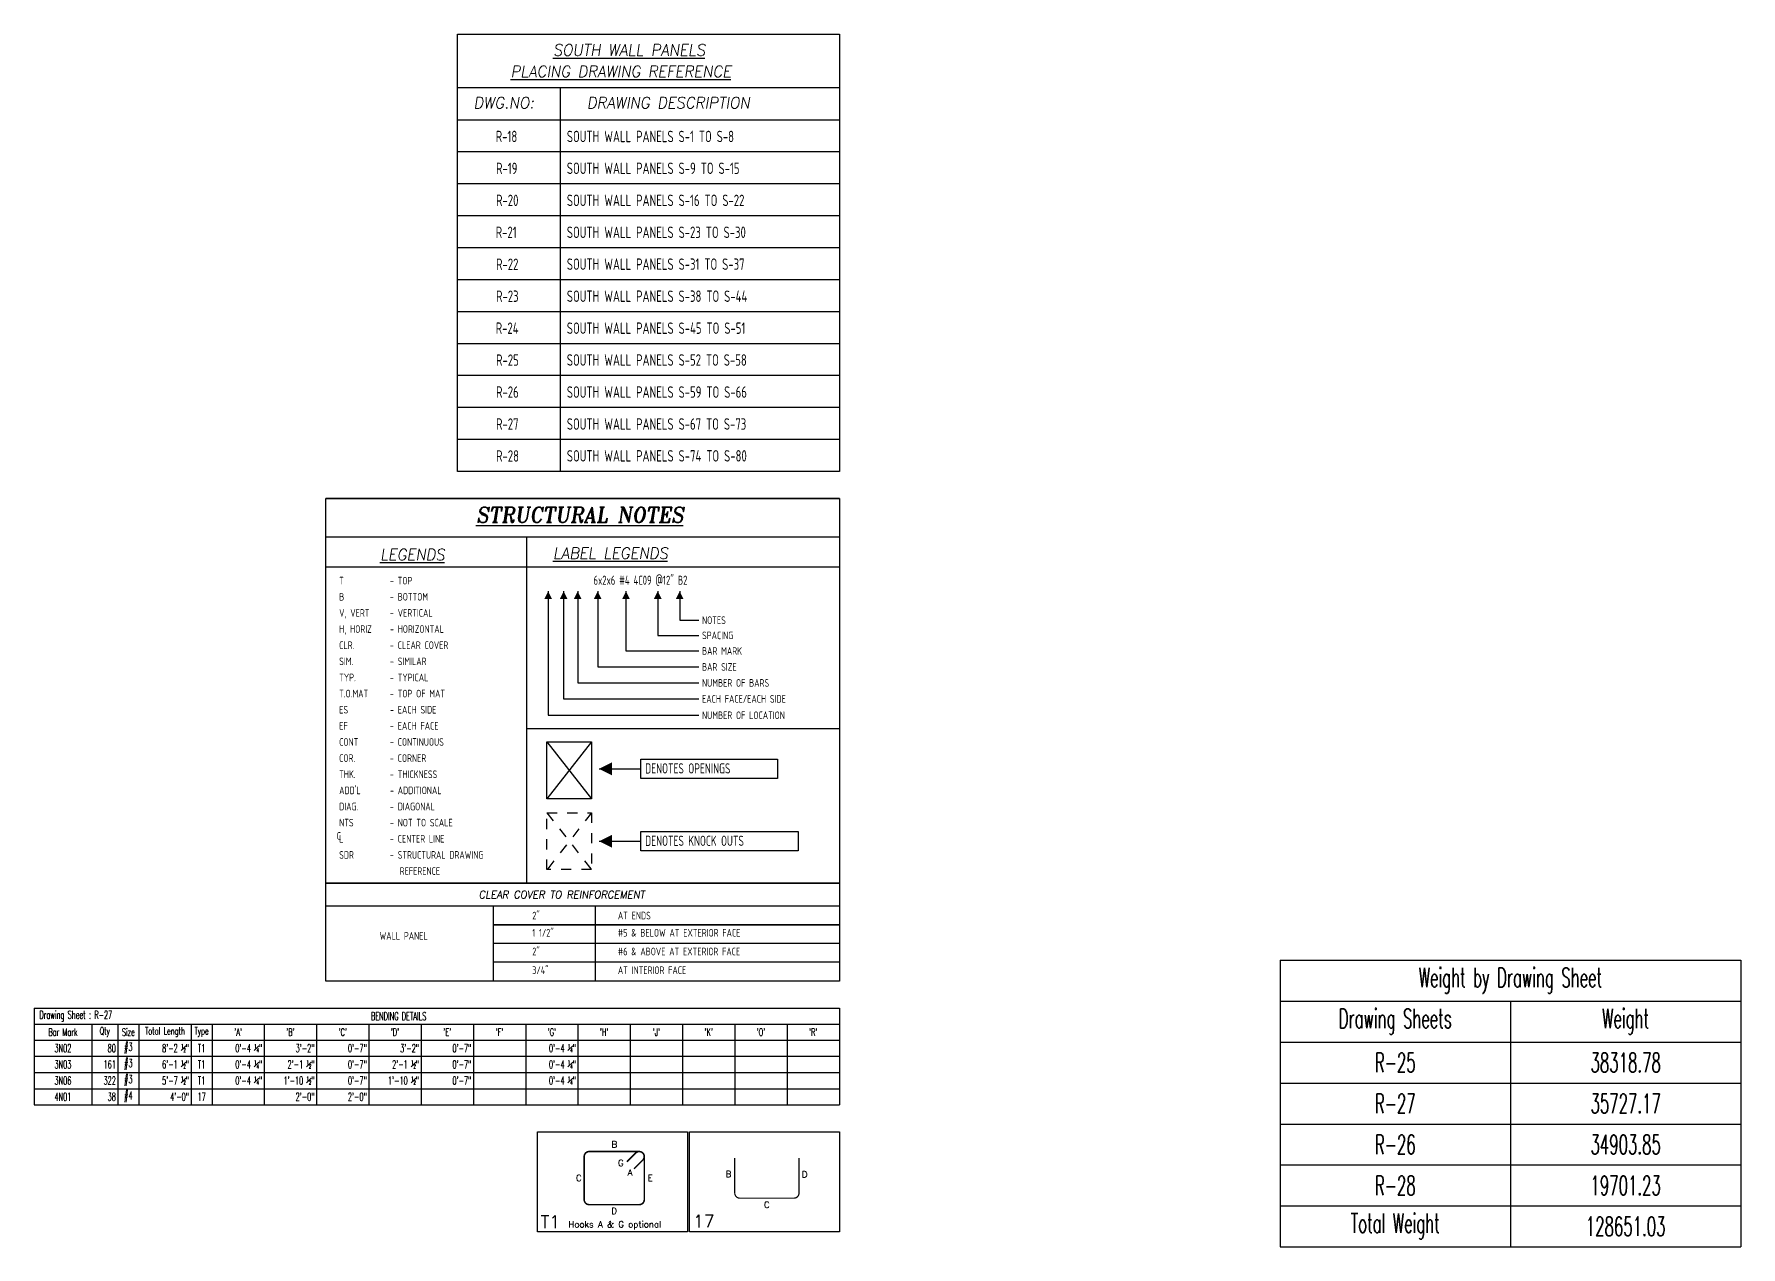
# Model space of a CAD drawing. Header units: inches. Extents: x 10095 to 38568, y -2433 to 4174.
# Drawn here: x 32561 to 33065, y 675 to 1033 of the extents above; entities that cross this region are included whole.
import ezdxf
from ezdxf.enums import TextEntityAlignment as Align

# ---------------------------------------------------------------- set-up
doc = ezdxf.new("R2010")
doc.units = ezdxf.units.IN
doc.header["$MEASUREMENT"] = 0
doc.linetypes.add('HIDDEN', pattern=[6, 3, -3])
doc.layers.get('0').update_dxf_attribs({"linetype": 'CONTINUOUS'})
for name, color, linetype in [('0-25', 7, 'CONTINUOUS'), ('0-25TEXT', 7, 'CONTINUOUS'), ('0-35', 3, 'CONTINUOUS'), ('0-35TEXT', 3, 'CONTINUOUS'), ('0-50', 10, 'CONTINUOUS'), ('BARLIST', 7, 'CONTINUOUS'), ('CADS-BAR-SKETCH', 7, 'CONTINUOUS'), ('hidden', 7, 'HIDDEN')]:
    doc.layers.add(name, color=color, linetype=linetype)
doc.styles.add('AR', font='ARCHQUIK.shx', dxfattribs={"width": 0.8})
doc.styles.add('ROMANS', font='romans.shx', dxfattribs={"width": 0.57})
doc.styles.add('ROMANT', font='romant')

# ---------------------------------------------------------------- blocks, each defined once
blk = doc.blocks.new('leadrblk')
blk.add_lwpolyline([(0, 0, 0, 1, 0), (1, 0, 1, 1, 0)], format="xyseb")
blk = doc.blocks.new('A$C2A293661')
at = {"layer": '0-35TEXT', "style": 'AR', "width": 0.8}
for s, p in [('C', (-0.72, 0.84)), ('L', (0, 0))]:
    blk.add_text(s, height=2.25, dxfattribs=at).set_placement(p)
blk = doc.blocks.new('*T1488')
at = {"layer": 'BARLIST', "color": 0, "linetype": 'ByBlock', "lineweight": -2, "transparency": 16777216}
for p, q in [((0, 0), (237.77, 0)), ((0, 0), (0, -28.57)), ((237.77, 0), (237.77, -28.57)), ((0, -4.72), (237.77, -4.72)), ((17.01, -4.72), (17.01, -28.57)), ((24.73, -4.72), (24.73, -28.57)), ((30.91, -4.72), (30.91, -28.57)), ((46.35, -4.72), (46.35, -28.57)), ((52.52, -4.72), (52.52, -28.57)), ((67.96, -4.72), (67.96, -28.57)), ((83.4, -4.72), (83.4, -28.57)), ((98.83, -4.72), (98.83, -28.57)), ((114.27, -4.72), (114.27, -28.57)), ((129.71, -4.72), (129.71, -28.57)), ((145.15, -4.72), (145.15, -28.57)), ((160.58, -4.72), (160.58, -28.57)), ((176.02, -4.72), (176.02, -28.57)), ((191.46, -4.72), (191.46, -28.57)), ((206.89, -4.72), (206.89, -28.57)), ((222.33, -4.72), (222.33, -28.57)), ((0, -9.45), (237.77, -9.45)), ((0, -14.23), (237.77, -14.23)), ((0, -19.01), (237.77, -19.01)), ((0, -23.79), (237.77, -23.79)), ((0, -28.57), (237.77, -28.57))]:
    blk.add_line(p, q, dxfattribs=at)
at = {"layer": 'BARLIST', "color": 0, "transparency": 16777216, "style": 'ROMANS'}
for s, insert, char_height, width, attachment_point in [(' Drawing Sheet : R-27', (0.59, -2.36), 2.3622, 97.6535, 4), ('BENDING DETAILS', (99.43, -2.36), 2.3622, 137.752, 4), ('Bar Mark', (8.5, -7.09), 2.126, 15.8268, 5), ('Qty', (20.87, -7.09), 2.126, 6.5433, 5), ('Size', (27.82, -7.09), 2.126, 4.9961, 5), ('#3', (27.82, -11.84), 2.362, 4.9961, 5), ('Total Length', (38.63, -7.09), 2.126, 14.2559, 5), ('Type', (49.44, -7.09), 2.126, 4.9961, 5), ("'A'", (60.24, -7.09), 2.126, 14.2559, 5), ("'B'", (75.68, -7.09), 2.126, 14.2559, 5), ("'C'", (91.12, -7.09), 2.126, 14.2559, 5), ("'D'", (106.55, -7.09), 2.126, 14.2559, 5), ("'E'", (121.99, -7.09), 2.126, 14.2559, 5), ("'F'", (137.43, -7.09), 2.126, 14.2559, 5), ("'G'", (152.86, -7.09), 2.126, 14.2559, 5), ("'H'", (168.3, -7.09), 2.126, 14.2559, 5), ("'J'", (183.74, -7.09), 2.126, 14.2559, 5), ("'K'", (199.18, -7.09), 2.126, 14.2559, 5), ("'O'", (214.61, -7.09), 2.126, 14.2559, 5), ("'R'", (230.05, -7.09), 2.126, 14.2559, 5), ('3N02', (8.5, -11.84), 2.362, 15.8268, 5), ('80', (24.14, -11.84), 2.362, 6.5433, 6), ('#3', (27.82, -16.62), 2.362, 4.9961, 5), ('8\'-2 {\\H0.5x;\\S1#2;}"', (45.76, -11.84), 2.3622, 14.2559, 6), ('T1', (49.44, -11.84), 2.362, 4.9961, 5), ('0\'-4 {\\H0.5x;\\S1#4;}"', (67.37, -11.84), 2.3622, 14.2559, 6), ('3\'-2"', (82.81, -11.84), 2.362, 14.2559, 6), ('0\'-7"', (98.24, -11.84), 2.362, 14.2559, 6), ('3\'-2"', (113.68, -11.84), 2.362, 14.2559, 6), ('0\'-7"', (129.12, -11.84), 2.362, 14.2559, 6), ('0\'-4 {\\H0.5x;\\S1#4;}"', (159.99, -11.84), 2.3622, 14.2559, 6), ('3N03', (8.5, -16.62), 2.362, 15.8268, 5), ('161', (24.14, -16.62), 2.362, 6.5433, 6), ('#3', (27.82, -21.4), 2.362, 4.9961, 5), ('6\'-1 {\\H0.5x;\\S1#2;}"', (45.76, -16.62), 2.3622, 14.2559, 6), ('T1', (49.44, -16.62), 2.362, 4.9961, 5), ('0\'-4 {\\H0.5x;\\S1#4;}"', (67.37, -16.62), 2.3622, 14.2559, 6), ('2\'-1 {\\H0.5x;\\S1#2;}"', (82.81, -16.62), 2.3622, 14.2559, 6), ('0\'-7"', (98.24, -16.62), 2.362, 14.2559, 6), ('2\'-1 {\\H0.5x;\\S1#2;}"', (113.68, -16.62), 2.3622, 14.2559, 6), ('0\'-7"', (129.12, -16.62), 2.362, 14.2559, 6), ('0\'-4 {\\H0.5x;\\S1#4;}"', (159.99, -16.62), 2.3622, 14.2559, 6), ('3N06', (8.5, -21.4), 2.362, 15.8268, 5), ('4N01', (8.5, -26.18), 2.362, 15.8268, 5), ('322', (24.14, -21.4), 2.362, 6.5433, 6), ('38', (24.14, -26.18), 2.362, 6.5433, 6), ('#4', (27.82, -26.18), 2.362, 4.9961, 5), ('5\'-7 {\\H0.5x;\\S1#2;}"', (45.76, -21.4), 2.3622, 14.2559, 6), ('4\'-0"', (45.76, -26.18), 2.362, 14.2559, 6), ('T1', (49.44, -21.4), 2.362, 4.9961, 5), ('17', (49.44, -26.18), 2.362, 4.9961, 5), ('0\'-4 {\\H0.5x;\\S1#4;}"', (67.37, -21.4), 2.3622, 14.2559, 6), ('1\'-10 {\\H0.5x;\\S1#2;}"', (82.81, -21.4), 2.3622, 14.2559, 6), ('2\'-0"', (82.81, -26.18), 2.362, 14.2559, 6), ('0\'-7"', (98.24, -21.4), 2.362, 14.2559, 6), ('2\'-0"', (98.24, -26.18), 2.362, 14.2559, 6), ('1\'-10 {\\H0.5x;\\S1#2;}"', (113.68, -21.4), 2.3622, 14.2559, 6), ('0\'-7"', (129.12, -21.4), 2.362, 14.2559, 6), ('0\'-4 {\\H0.5x;\\S1#4;}"', (159.99, -21.4), 2.3622, 14.2559, 6)]:
    blk.add_mtext(s, dxfattribs=dict(at, insert=insert, char_height=char_height, width=width, attachment_point=attachment_point))
blk = doc.blocks.new('T1')
at = {"layer": 'CADS-BAR-SKETCH'}
blk.add_lwpolyline([(0, 0), (0, 1), (1.5, 1), (1.5, 0)], close=True, dxfattribs=at)
at = {"layer": 'CADS-BAR-SKETCH', "const_width": 0.0156}
for points in [[(0.468, 0.754, -0.414214), (0.518, 0.804, 0.414214), (0.468, 0.754), (0.468, 0.323, 0.414214), (0.518, 0.273), (1.019, 0.273, 0.414214), (1.069, 0.323), (1.069, 0.754, 0.668179), (0.983, 0.789), (0.896, 0.702)], [(0.966, 0.631), (1.054, 0.719, 0.668179), (1.019, 0.804), (0.518, 0.804)]]:
    blk.add_lwpolyline(points, format="xyb", dxfattribs=at)
at = {"layer": 'CADS-BAR-SKETCH', "style": 'ROMANS'}
for s, height, p in [('B', 0.0625, (0.742, 0.844)), ('G', 0.0625, (0.806, 0.659)), ('C', 0.0625, (0.386, 0.508)), ('A', 0.0625, (0.903, 0.563)), ('E', 0.0625, (1.103, 0.508)), ('D', 0.0625, (0.739, 0.179)), ('T1', 0.125, (0.033, 0.039)), ('Hooks A & G optional', 0.0625, (0.311, 0.045))]:
    blk.add_text(s, height=height, dxfattribs=at).set_placement(p)
blk = doc.blocks.new('17')
at = {"layer": 'CADS-BAR-SKETCH'}
blk.add_lwpolyline([(0, 0), (0, 1), (1.5, 1), (1.5, 0)], close=True, dxfattribs=at)
at = {"layer": 'CADS-BAR-SKETCH', "const_width": 0.0125}
blk.add_lwpolyline([(0.454, 0.741), (0.454, 0.388, 0.414214), (0.504, 0.338), (1.046, 0.338, 0.414214), (1.096, 0.388), (1.096, 0.741)], format="xyb", dxfattribs=at)
at = {"layer": 'CADS-BAR-SKETCH', "style": 'ROMANS'}
for s, height, p in [('B', 0.0625, (0.363, 0.547)), ('D', 0.0625, (1.125, 0.544)), ('C', 0.0625, (0.746, 0.24)), ('17', 0.125, (0.037, 0.045))]:
    blk.add_text(s, height=height, dxfattribs=at).set_placement(p)
blk = doc.blocks.new('*T1489')
at = {"layer": 'BARLIST', "color": 0, "transparency": 16777216, "xscale": 29.52755949857756, "yscale": 29.52755949857756, "zscale": 29.52755949857756}
for name, p in [('T1', (0.3, -29.53, 0)), ('17', (45.18, -29.53, 0))]:
    blk.add_blockref(name, p, dxfattribs=at)
blk = doc.blocks.new('*T1490')
at = {"layer": 'BARLIST', "color": 0, "linetype": 'ByBlock', "lineweight": -2, "transparency": 16777216}
for p, q in [((0, 0), (136.06, 0)), ((0, 0), (0, -84.66)), ((136.06, 0), (136.06, -84.66)), ((0, -12.09), (136.06, -12.09)), ((68.03, -12.09), (68.03, -84.66)), ((0, -24.19), (136.06, -24.19)), ((0, -36.28), (136.06, -36.28)), ((0, -48.38), (136.06, -48.38)), ((0, -60.47), (136.06, -60.47)), ((0, -72.57), (136.06, -72.57)), ((0, -84.66), (136.06, -84.66))]:
    blk.add_line(p, q, dxfattribs=at)
at = {"layer": 'BARLIST', "color": 0, "transparency": 16777216, "attachment_point": 5, "style": 'ROMANS'}
for s, insert, char_height, width in [('Weight by Drawing Sheet', (68.03, -6.05), 5.6693, 131.5276), ('Drawing Sheets', (34.02, -18.14), 5.6693, 63.4961), ('Weight ', (102.05, -18.14), 5.669, 63.4961), ('R-25', (34.02, -30.24), 5.669, 63.4961), ('38318.78', (102.05, -30.24), 5.669, 63.4961), ('R-27', (34.02, -42.33), 5.669, 63.4961), ('35727.17', (102.05, -42.33), 5.669, 63.4961), ('R-26', (34.02, -54.43), 5.669, 63.4961), ('34903.85', (102.05, -54.43), 5.669, 63.4961), ('R-28', (34.02, -66.52), 5.669, 63.4961), ('19701.23', (102.05, -66.52), 5.669, 63.4961), ('Total Weight', (34.02, -78.61), 5.6693, 63.4961), ('128651.03', (102.05, -78.61), 5.669, 63.4961)]:
    blk.add_mtext(s, dxfattribs=dict(at, insert=insert, char_height=char_height, width=width))

msp = doc.modelspace()

# ---------------------------------------------------------------- linework, layer by layer
at = {"layer": '0-25'}
for points in [[(32725.82875, 823.65831), (32712.68988, 806.86197)], [(32712.68988, 823.65831), (32725.82875, 806.86197)]]:
    msp.add_lwpolyline(points, dxfattribs=at)
at = {"layer": '0-25TEXT'}
for points in [[(32713.05026, 868.11315), (32713.05026, 831.50421), (32757.47429, 831.50421)], [(32717.60086, 868.11315), (32717.60086, 836.34219), (32757.47429, 836.34219)], [(32721.76428, 868.11315), (32721.76428, 841.0609), (32757.47429, 841.0609)], [(32727.67041, 868.11315), (32727.67041, 845.7796), (32757.47429, 845.7796)], [(32735.99724, 868.11315), (32735.99724, 850.4983), (32757.47429, 850.4983)], [(32745.38902, 868.11315), (32745.38902, 855.09778), (32757.47429, 855.09778)], [(32751.87609, 868.11315), (32751.87609, 859.57798), (32757.47429, 859.57798)], [(32728.08764, 815.68599), (32740.38823, 815.68599)], [(32728.08764, 794.30906), (32740.38823, 794.30906)], [(32728.08764, 794.30906), (32740.38823, 794.30906)]]:
    msp.add_lwpolyline(points, dxfattribs=at)
at = {"layer": '0-35'}
msp.add_lwpolyline([(32712.68988, 823.65831), (32725.82875, 823.65831), (32725.82875, 806.86197), (32712.68988, 806.86197)], close=True, dxfattribs=at)
at = {"layer": '0-35', "color": 1}
for points in [[(32647.35598, 753.02055), (32647.35598, 781.90365), (32799.02131, 781.90365), (32799.02131, 753.02055)], [(32696.75305, 769.59758), (32799.02131, 769.59758)], [(32799.02131, 769.59758), (32696.75305, 769.59758)], [(32799.02131, 764.0719), (32696.75305, 764.0719)], [(32799.02131, 758.54622), (32696.75305, 758.54622)], [(32799.02131, 753.02055), (32647.35598, 753.02055)]]:
    msp.add_lwpolyline(points, dxfattribs=at)
at = {"layer": '0-50'}
for p, q in [((32799.02131, 1016.79904), (32686.21805, 1016.79904)), ((32716.70442, 903.49866), (32716.70442, 1016.79904)), ((32799.02131, 1007.29577), (32686.21805, 1007.29577)), ((32799.02131, 997.85967), (32686.21805, 997.85967)), ((32799.02131, 988.42357), (32686.21805, 988.42357)), ((32799.02131, 978.98747), (32686.21805, 978.98747)), ((32799.02131, 969.55137), (32686.21805, 969.55137)), ((32799.02131, 960.11527), (32686.21805, 960.11527)), ((32799.02131, 950.67916), (32686.21805, 950.67916)), ((32799.02131, 941.24306), (32686.21805, 941.24306)), ((32799.02131, 931.80696), (32686.21805, 931.80696)), ((32799.02131, 922.37086), (32686.21805, 922.37086)), ((32799.02131, 912.93476), (32686.21805, 912.93476)), ((32799.02131, 895.49866), (32647.35598, 895.49866)), ((32799.02131, 884.06195), (32647.35598, 884.06195)), ((32706.67574, 884.06195), (32706.67574, 781.90365)), ((32799.02131, 875.27048), (32647.35598, 875.27048)), ((32799.02131, 827.45814), (32706.67574, 827.45814)), ((32799.02131, 781.90365), (32647.35598, 781.90365)), ((32799.02131, 781.90365), (32647.35598, 781.90365)), ((32799.02131, 775.12325), (32647.35598, 775.12325)), ((32696.75305, 775.12325), (32696.75305, 753.02055)), ((32726.8856, 775.12325), (32726.8856, 753.02055))]:
    msp.add_line(p, q, dxfattribs=at)
for points in [[(32686.21805, 903.49866), (32686.21805, 1032.66176), (32799.02131, 1032.66176), (32799.02131, 903.49866)], [(32647.35598, 781.90365), (32647.35598, 895.49866), (32799.02131, 895.49866), (32799.02131, 781.90365)], [(32740.38823, 818.52281), (32780.78291, 818.52281), (32780.78291, 812.84916), (32740.38823, 812.84916)], [(32740.38823, 797.14588), (32786.87938, 797.14588), (32786.87938, 791.47223), (32740.38823, 791.47223)]]:
    msp.add_lwpolyline(points, close=True, dxfattribs=at)
at = {"layer": 'hidden'}
msp.add_lwpolyline([(32712.68988, 802.70723), (32725.82875, 802.70723), (32725.82875, 785.91089), (32712.68988, 785.91089)], close=True, dxfattribs=at)
for points in [[(32725.82875, 802.70723), (32712.68988, 785.91089)], [(32712.68988, 802.70723), (32725.82875, 785.91089)]]:
    msp.add_lwpolyline(points, dxfattribs=at)

# ---------------------------------------------------------------- block references
for name, p in [('*T1490', (32929.14594, 759.17052)), ('*T1488', (32561.25359, 745.02055)), ('*T1489', (32709.5528, 708.44912))]:
    msp.add_blockref(name, p)
at = {"layer": '0-25TEXT', "xscale": 2.249574803150615, "yscale": 0.9002834645671101, "zscale": 1.2, "rotation": 270.0000046056895}
for p in [(32713.05026, 868.11315), (32717.60086, 868.11315), (32721.76428, 868.11315), (32727.67041, 868.11315), (32735.99724, 868.11315), (32745.38902, 868.11315), (32751.87609, 868.11315)]:
    msp.add_blockref('leadrblk', p, dxfattribs=at)
at = {"layer": '0-25TEXT', "xscale": 3.749291338582678, "yscale": 1.500472440944882, "zscale": 0.5}
for p in [(32728.08764, 815.68599), (32728.08764, 794.30906)]:
    msp.add_blockref('leadrblk', p, dxfattribs=at)
at = {"layer": '0-35'}
msp.add_blockref('A$C2A293661', (32651.32613, 793.905), dxfattribs=at)

# ---------------------------------------------------------------- texts
at = {"linetype": 'Continuous', "style": 'ROMANT', "oblique": 9, "width": 0.95}
for s, height, p in [('%%USOUTH WALL PANELS', 3.375, (32714.49264, 1026.28602)), ('%%UPLACING DRAWING REFERENCE', 3.375, (32701.97051, 1019.94975)), ('DWG.NO:', 3.375, (32691.01196, 1010.71753)), ('DRAWING DESCRIPTION', 3.375, (32724.49171, 1010.71753)), ('CLEAR COVER TO REINFORCEMENT', 2.25, (32692.53383, 777.41912))]:
    msp.add_text(s, height=height, dxfattribs=at).set_placement(p)
for s, height, p in [('%%USTRUCTURAL NOTES', 4.5, (32722.40628, 888.45934)), ('%%ULEGENDS', 3.375, (32672.97374, 877.27395)), ('%%ULABEL LEGENDS', 3.375, (32731.45349, 877.67846))]:
    msp.add_text(s, height=height, dxfattribs=at).set_placement(p, align=Align.CENTER)
at = {"layer": '0-35', "style": 'AR', "width": 0.8}
for s, p in [('R-18', (32697.54228, 1000.75498)), ('SOUTH WALL PANELS S-1 TO S-8', (32718.55205, 1000.75498)), ('R-19', (32697.64525, 991.31888)), ('SOUTH WALL PANELS S-9 TO S-15', (32718.55205, 991.35247)), ('R-20', (32697.64525, 981.88278)), ('SOUTH WALL PANELS S-16 TO S-22', (32718.55205, 981.88278)), ('R-21', (32697.54228, 972.44668)), ('SOUTH WALL PANELS S-23 TO S-30', (32718.55205, 972.44668)), ('R-22', (32697.64525, 963.01058)), ('SOUTH WALL PANELS S-31 TO S-37', (32718.55205, 963.04416)), ('R-23', (32697.64525, 953.57448)), ('SOUTH WALL PANELS S-38 TO S-44', (32718.55205, 953.57448)), ('R-24', (32697.54228, 944.13838)), ('SOUTH WALL PANELS S-45 TO S-51', (32718.55205, 944.13838)), ('R-25', (32697.64525, 934.70227)), ('SOUTH WALL PANELS S-52 TO S-58', (32718.55205, 934.73586)), ('R-26', (32697.64525, 925.26617)), ('SOUTH WALL PANELS S-59 TO S-66', (32718.55205, 925.26617)), ('R-27', (32697.64525, 915.83007)), ('SOUTH WALL PANELS S-67 TO S-73', (32718.55205, 915.83007)), ('R-28', (32697.64525, 906.39397)), ('SOUTH WALL PANELS S-74 TO S-80', (32718.55205, 906.42756))]:
    msp.add_text(s, height=3.375, dxfattribs=at).set_placement(p)
at = {"layer": '0-35TEXT', "style": 'AR', "width": 0.8}
for s, height, p in [('T', 2.25, (32651.32613, 870.13348)), ('- TOP', 2.25, (32666.30433, 870.13348)), ('B', 2.25, (32651.32613, 865.3692)), ('- BOTTOM', 2.25, (32666.30433, 865.3692)), ('V, VERT', 2.25, (32651.32613, 860.60492)), ('- VERTICAL', 2.25, (32666.30433, 860.60492)), ('H, HORIZ', 2.25, (32651.32613, 855.84064)), ('- HORIZONTAL', 2.25, (32666.30433, 855.84064)), ('NOTES', 2.25, (32758.47429, 858.45298)), ('CLR.', 2.25, (32651.32613, 851.07636)), ('- CLEAR COVER', 2.25, (32666.30433, 851.07636)), ('SPACING', 2.25, (32758.47429, 853.97278)), ('SIM.', 2.25, (32651.32613, 846.31208)), ('- SIMILAR', 2.25, (32666.30433, 846.31208)), ('BAR MARK', 2.25, (32758.47429, 849.3733)), ('BAR SIZE', 2.25, (32758.47429, 844.6546)), ('TYP.', 2.25, (32651.32613, 841.5478)), ('- TYPICAL', 2.25, (32666.30433, 841.5478)), ('NUMBER OF BARS', 2.25, (32758.47429, 839.9359)), ('T.O.MAT', 2.25, (32651.32613, 836.78352)), ('- TOP OF MAT', 2.25, (32666.30433, 836.78352)), ('EACH FACE/EACH SIDE', 2.25, (32758.47429, 835.21719)), ('ES', 2.25, (32651.32613, 832.01924)), ('- EACH SIDE', 2.25, (32666.30433, 832.01924)), ('NUMBER OF LOCATION', 2.25, (32758.47429, 830.37921)), ('EF', 2.25, (32651.32613, 827.25496)), ('- EACH FACE', 2.25, (32666.30433, 827.25496)), ('CONT', 2.25, (32651.32613, 822.49068)), ('- CONTINUOUS', 2.25, (32666.30433, 822.49068)), ('COR.', 2.25, (32651.32613, 817.7264)), ('- CORNER', 2.25, (32666.30433, 817.7264)), ('DENOTES OPENINGS', 3, (32741.67395, 814.30716)), ('THK.', 2.25, (32651.32613, 812.96212)), ('- THICKNESS', 2.25, (32666.30433, 812.96212)), ("ADD'L", 2.25, (32651.32613, 808.19784)), ('- ADDITIONAL', 2.25, (32666.30433, 808.19784)), ('DIAG.', 2.25, (32651.32613, 803.43356)), ('- DIAGONAL', 2.25, (32666.30433, 803.43356)), ('NTS', 2.25, (32651.32613, 798.66928)), ('- NOT TO SCALE', 2.25, (32666.30433, 798.66928)), ('SDR', 2.25, (32651.32613, 789.14072)), ('- CENTER LINE', 2.25, (32666.30433, 793.905)), ('- STRUCTURAL DRAWING', 2.25, (32666.30433, 789.14072)), ('DENOTES KNOCK OUTS', 3, (32741.67395, 792.93023)), ('REFERENCE', 2.25, (32669.19369, 784.37644)), ('2"', 2.25, (32708.34896, 771.22874)), ('AT ENDS', 2.25, (32733.6221, 771.22874)), ('WALL PANEL', 2.25, (32663.26989, 765.23756)), ('1 1/2"', 2.25, (32708.34896, 766.14144)), ('#5 & BELOW AT EXTERIOR FACE  ', 2.25, (32733.6221, 766.14144)), ('2"', 2.25, (32708.34896, 760.61576)), ('#6 & ABOVE AT EXTERIOR FACE   ', 2.25, (32733.6221, 760.61576)), ('3/4"', 2.25, (32708.34896, 755.09009)), ('AT INTERIOR FACE   ', 2.25, (32733.6221, 755.09009))]:
    msp.add_text(s, height=height, dxfattribs=at).set_placement(p)
msp.add_text('6x2x6 #4 4C09 @12" B2', height=2.7, dxfattribs=at).set_placement((32754.14706, 870.03462), align=Align.RIGHT)

doc.saveas('drawing.dxf')
